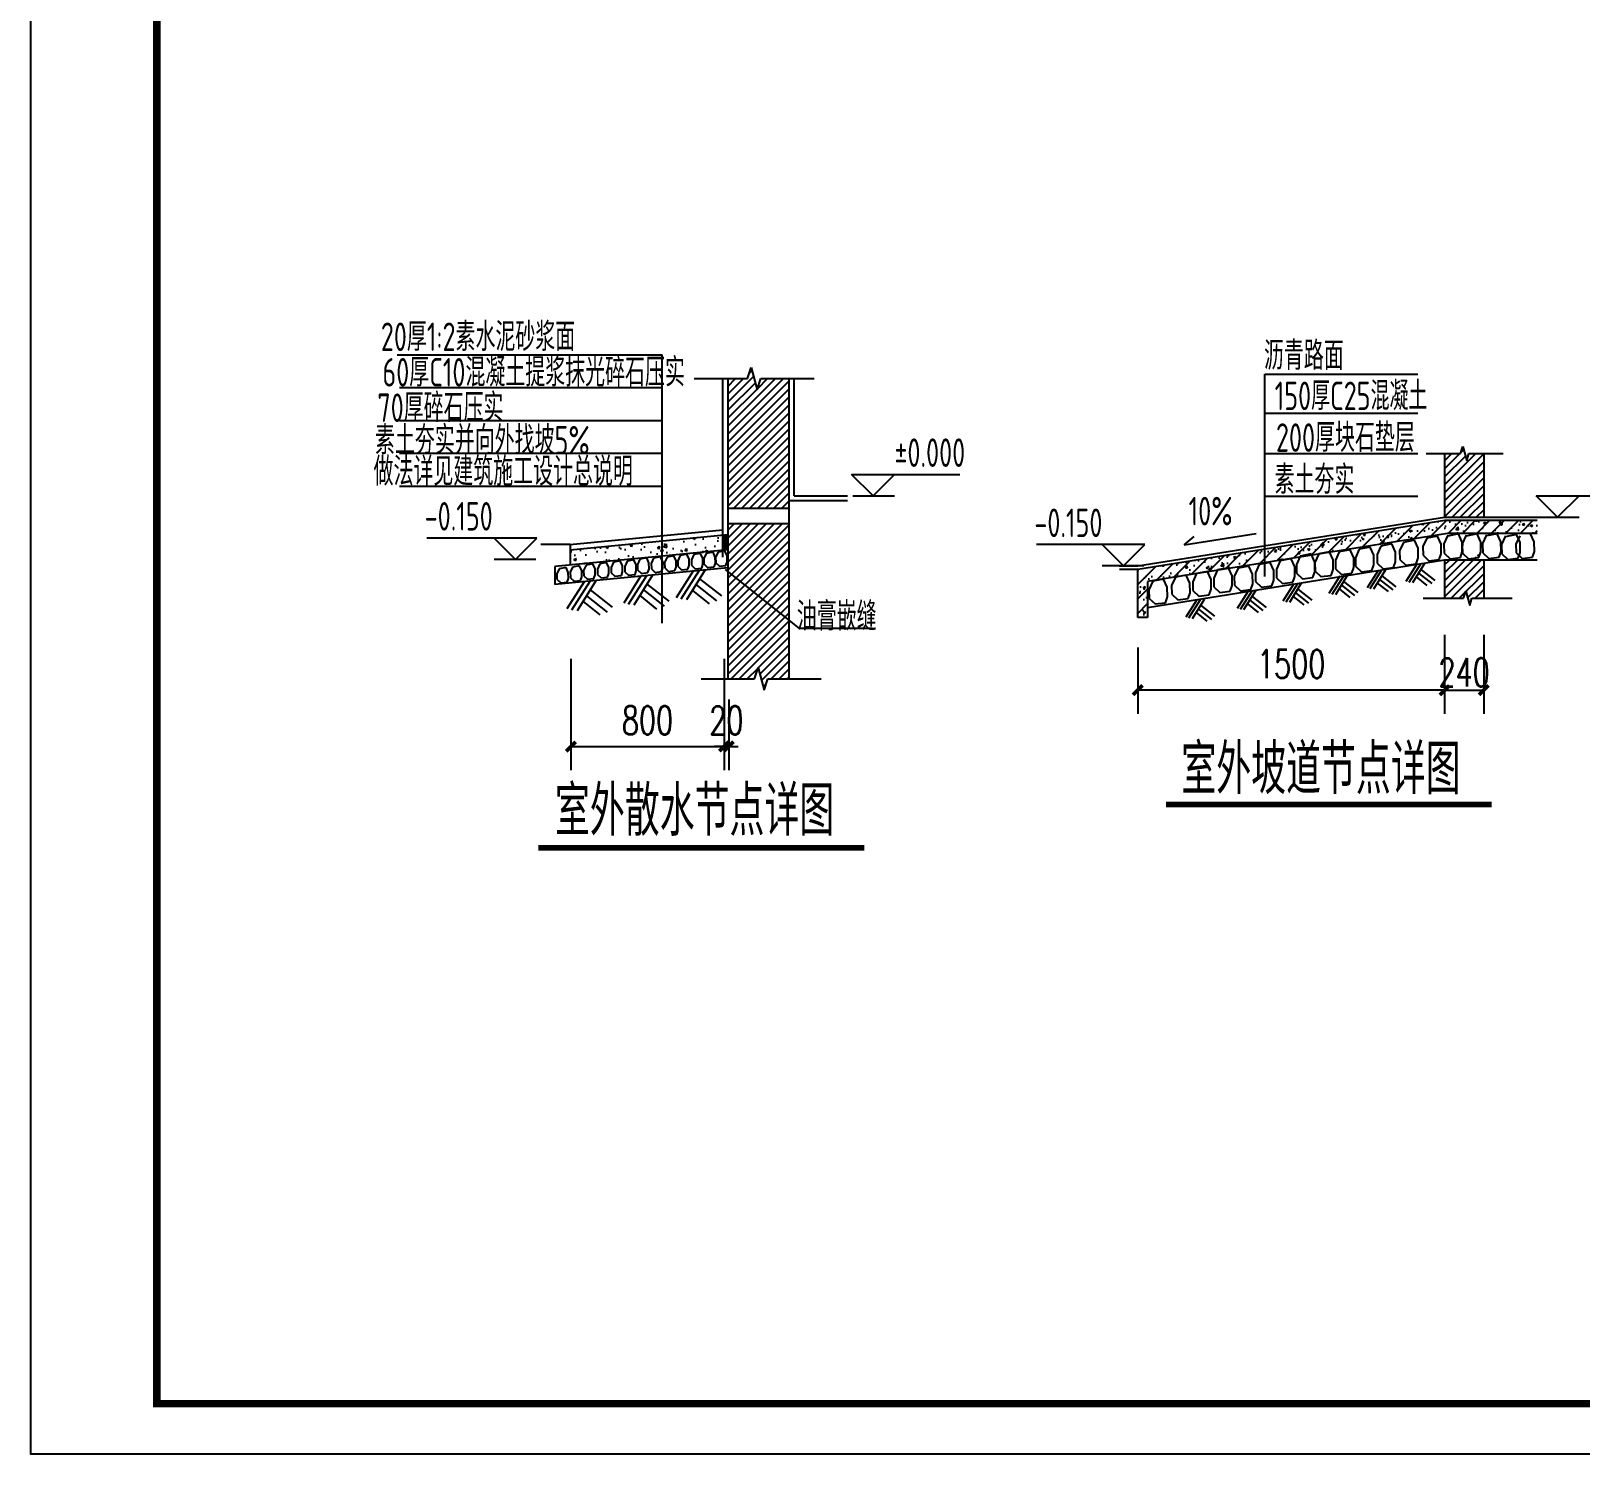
# Model space of a CAD drawing. Extents: x 177291 to 1288761, y 177638 to 322898.
# Drawn here: x 315144 to 347757, y 251928 to 281893 of the extents above; entities that cross this region are included whole.
import ezdxf
from ezdxf.enums import TextEntityAlignment as Align

# ---------------------------------------------------------------- set-up
doc = ezdxf.new("R2010")
doc.units = 0
doc.header["$LTSCALE"] = 1000
for name, color, linetype in [('AXIS', 3, 'Continuous'), ('PUB_TITLE', 4, 'Continuous'), ('TEXT', 7, 'Continuous')]:
    doc.layers.add(name, color=color, linetype=linetype)
doc.styles.add('_TCH_DIM_T3', font='SIMPLEX', dxfattribs={"width": 0.705882, "bigfont": 'GBCBIG'})
doc.styles.add('C', font='tssdeng.shx', dxfattribs={"height": 3, "bigfont": 'tssdchn.shx'})
doc.styles.add('TSSD_Norm', font='tssdeng.shx', dxfattribs={"bigfont": 'hztxt.shx'})
doc.dimstyles.new('TCH-200-1', dxfattribs={"dimtxt": 595, "dimasz": 200, "dimexe": 500, "dimexo": 600, "dimgap": 252.5, "dimtad": 1, "dimdec": 0, "dimzin": 0, "dimdsep": 46, "dimtxsty": '_TCH_DIM_T3', "dimblk": 'ARCHTICK', "dimcen": 0.09, "dimclrd": 3, "dimclre": 3, "dimclrt": 7, "dimazin": 2, "dimtfac": 1, "dimtdec": 0, "dimtix": 1, "dimtmove": 2, "dimatfit": 3, "dimfxl": 1, "dimtolj": 1, "dimtzin": 0, "dimarcsym": 0})
pattern_1 = [(45, (-9908.29, -304065.34), (-84.189901, 84.189901), [])]

# ---------------------------------------------------------------- blocks, each defined once
blk = doc.blocks.new('_ArchTick')
at = {"color": 0, "linetype": 'ByBlock', "const_width": 0.4}
blk.add_lwpolyline([(-0.5, -0.5), (0.5, 0.5)], dxfattribs=at)
blk = doc.blocks.new('*D380')
at = {"color": 3, "linetype": 'ByBlock', "lineweight": -2, "transparency": 16777216}
for p, q in [((326513, 268674), (326513, 266326)), ((329736, 268674), (329736, 266326)), ((326513, 266826), (329736, 266826))]:
    blk.add_line(p, q, dxfattribs=at)
at = {"layer": 'Defpoints', "color": 0, "linetype": 'ByBlock', "transparency": 16777216}
for p in [(326513, 269274), (329736, 269274), (329736, 266826)]:
    blk.add_point(p, dxfattribs=at)
at = {"color": 3, "linetype": 'ByBlock', "lineweight": -2, "transparency": 16777216, "xscale": 200, "yscale": 200, "zscale": 200, "rotation": 180}
blk.add_blockref('_ArchTick', (326513, 266826), dxfattribs=at)
at = {"color": 3, "linetype": 'ByBlock', "lineweight": -2, "transparency": 16777216, "xscale": 200, "yscale": 200, "zscale": 200}
blk.add_blockref('_ArchTick', (329736, 266826), dxfattribs=at)
at = {"color": 7, "linetype": 'ByBlock', "transparency": 16777216, "insert": (328124, 267376), "char_height": 595, "attachment_point": 5, "style": '_TCH_DIM_T3'}
blk.add_mtext('\\A1;800', dxfattribs=at)
blk = doc.blocks.new('*D383')
at = {"layer": 'AXIS', "color": 3, "lineweight": -2, "transparency": 16777216}
for p, q in [((329736, 267819), (329736, 266326)), ((329834, 267819), (329834, 266326)), ((329736, 266826), (329536, 266826)), ((329834, 266826), (329736, 266826)), ((329834, 266826), (330034, 266826))]:
    blk.add_line(p, q, dxfattribs=at)
at = {"layer": 'Defpoints', "color": 0, "transparency": 16777216}
for p in [(329736, 268419), (329834, 268419), (329736, 266826)]:
    blk.add_point(p, dxfattribs=at)
at = {"layer": 'AXIS', "color": 3, "lineweight": -2, "transparency": 16777216, "xscale": 200, "yscale": 200, "zscale": 200}
blk.add_blockref('_ArchTick', (329736, 266826), dxfattribs=at)
at = {"layer": 'AXIS', "color": 3, "lineweight": -2, "transparency": 16777216, "xscale": 200, "yscale": 200, "zscale": 200, "rotation": 180}
blk.add_blockref('_ArchTick', (329834, 266826), dxfattribs=at)
at = {"layer": 'AXIS', "color": 7, "transparency": 16777216, "insert": (329785, 267376), "char_height": 595, "attachment_point": 5, "style": '_TCH_DIM_T3'}
blk.add_mtext('\\A1;20', dxfattribs=at)
blk = doc.blocks.new('*D381')
at = {"layer": 'AXIS', "color": 3, "lineweight": -2, "transparency": 16777216}
for p, q in [((344906, 269178), (344906, 267513)), ((345729, 269178), (345729, 267513)), ((344906, 268013), (345729, 268013))]:
    blk.add_line(p, q, dxfattribs=at)
at = {"layer": 'Defpoints', "color": 0, "transparency": 16777216}
for p in [(344906, 269778), (345729, 269778), (345729, 268013)]:
    blk.add_point(p, dxfattribs=at)
at = {"layer": 'AXIS', "color": 3, "lineweight": -2, "transparency": 16777216, "xscale": 200, "yscale": 200, "zscale": 200, "rotation": 180}
blk.add_blockref('_ArchTick', (344906, 268013), dxfattribs=at)
at = {"layer": 'AXIS', "color": 3, "lineweight": -2, "transparency": 16777216, "xscale": 200, "yscale": 200, "zscale": 200}
blk.add_blockref('_ArchTick', (345729, 268013), dxfattribs=at)
at = {"layer": 'AXIS', "color": 7, "transparency": 16777216, "insert": (345317, 268388), "char_height": 595, "attachment_point": 5, "style": '_TCH_DIM_T3'}
blk.add_mtext('\\A1;240', dxfattribs=at)
blk = doc.blocks.new('*D382')
at = {"layer": 'AXIS', "color": 3, "lineweight": -2, "transparency": 16777216}
for p, q in [((344906, 269178), (344906, 267513)), ((338445, 268912), (338445, 267513)), ((344906, 268013), (338445, 268013))]:
    blk.add_line(p, q, dxfattribs=at)
at = {"layer": 'Defpoints', "color": 0, "transparency": 16777216}
for p in [(344906, 269778), (338445, 269512), (338445, 268013)]:
    blk.add_point(p, dxfattribs=at)
at = {"layer": 'AXIS', "color": 3, "lineweight": -2, "transparency": 16777216, "xscale": 200, "yscale": 200, "zscale": 200, "rotation": 180}
blk.add_blockref('_ArchTick', (338445, 268013), dxfattribs=at)
at = {"layer": 'AXIS', "color": 3, "lineweight": -2, "transparency": 16777216, "xscale": 200, "yscale": 200, "zscale": 200}
blk.add_blockref('_ArchTick', (344906, 268013), dxfattribs=at)
at = {"layer": 'AXIS', "color": 7, "transparency": 16777216, "insert": (341676, 268563), "char_height": 595, "attachment_point": 5, "style": '_TCH_DIM_T3'}
blk.add_mtext('\\A1;1500', dxfattribs=at)

msp = doc.modelspace()

# ---------------------------------------------------------------- hatches: boundary and pattern name
h = msp.add_hatch()
h.set_pattern_fill('ANSI31', color=251, scale=75, style=0)
h.set_pattern_definition([(45, (-10133.72, -304638.26), (-84.189901, 84.189901), [])])
h.paths.add_polyline_path([(331101.64, 274572.98), (330510.6, 274572.98), (330435.58, 274337.21), (330306.99, 274808.74), (330231.97, 274572.98), (329815.66, 274572.98), (329815.66, 271836.7), (331101.64, 271836.7)])
h.paths.add_polyline_path([(331101.64, 271515.21), (329815.66, 271515.21), (329815.66, 270509.46), (331101.64, 269484.63)])
h.paths.add_polyline_path([(329815.66, 270509.46), (329815.66, 268248.25), (330377.67, 268248.25), (330452.69, 268484.01), (330581.28, 268012.49), (330656.3, 268248.25), (331101.64, 268248.25), (331101.64, 269484.63)])
h = msp.add_hatch()
h.set_pattern_fill('ANSI31', color=251, scale=75, style=0)
h.set_pattern_definition(pattern_1)
h.paths.add_polyline_path([(345728.92, 272992.88), (345419.24, 272992.88), (345371.24, 272842), (345288.93, 273143.77), (345240.92, 272992.88), (344905.9, 272992.88), (344905.9, 271657.66), (345728.92, 271657.66)])
at = {"linetype": 'ByBlock'}
h = msp.add_hatch(dxfattribs=at)
h.set_pattern_fill('ANSI31', color=256, scale=952.573149, style=0)
h.set_pattern_definition([(45, (813589.86, 804182.33), (-151.55346, 151.55346), [])])
h.paths.add_polyline_path([(339780.37, 270489.14), (339911.84, 270514.36), (339913.61, 270510.49), (340125.82, 270544.49), (340127.53, 270548.21), (340355.39, 270591.92), (340359.92, 270582), (341579.49, 270777.42), (341579.49, 271058.9), (338446.88, 270560.22), (338446.88, 269552.44), (338650.93, 269552.44), (338650.93, 270308.16)])
h.paths.add_polyline_path([(341579.49, 271058.9), (341579.49, 270777.42), (341862.23, 270822.73), (341868.46, 270836.3), (342096.32, 270880.01), (342104.74, 270861.59), (342424.33, 270912.8), (342484.43, 270924.33), (342485.24, 270922.56), (344967.36, 271320.29), (346857.89, 271320.29), (346857.89, 271589.08), (344909.84, 271589.08)])
h = msp.add_hatch(dxfattribs=at)
h.set_pattern_fill('AR-CONC', color=256, scale=38.102926, style=0)
h.set_pattern_definition([(50, (813589.86, 804182.33), (491.9348, -43.03872), [51.43895, -565.82845]), (355, (813589.86, 804182.33), (-95.16297, 515.89298), [41.15116, -452.66276]), (100.4514, (813630.86, 804178.74), (396.7722, 472.85395), [43.71638, -480.8802]), (46.1842, (813589.86, 804319.5), (731.9701, -113.52166), [77.1584, -848.7427]), (96.6356, (813650.86, 804310.04), (641.0409, 668.10134), [65.5746, -721.3202]), (351.1842, (813589.9, 804319.5), (641.0404, 668.10184), [61.72674, -678.99414]), (21, (813658.45, 804285.2), (409.3903, -276.13724), [51.43895, -565.82845]), (326, (813658.45, 804285.2), (166.87847, 497.3461), [41.15116, -452.66276]), (71.4514, (813692.56, 804262.2), (576.26893, 221.2084), [43.71638, -480.8802]), (37.5, (813589.86, 804182.33), (8.33987, 228.316137), [0, -447.17594, 0, -459.52129, 0, -454.37739]), (7.5, (813589.86, 804182.33), (180.42694, 270.508325), [0, -261.99572, 0, -436.88815, 0, -173.1778]), (327.5, (813436.92, 804182.33), (366.12354, -15.46932), [0, -171.46317, 0, -534.96508, 0, -709.85751]), (317.5, (813368.33, 804182.33), (399.97979, 68.65727), [0, -222.90212, 0, -355.27168, 0, -504.10171])])
h.paths.add_polyline_path([(338446.88, 270560.22), (338446.88, 269552.44), (338650.93, 269552.44), (338650.93, 270308.16), (339780.37, 270489.14), (339911.84, 270514.36), (339913.61, 270510.49), (340125.82, 270544.49), (340127.53, 270548.21), (340355.39, 270591.92), (340359.92, 270582), (341579.49, 270777.42), (341579.49, 271058.9)])
h.paths.add_polyline_path([(341579.49, 271058.9), (341579.49, 270777.42), (341862.23, 270822.73), (341868.46, 270836.3), (342096.32, 270880.01), (342104.74, 270861.59), (342424.33, 270912.8), (342484.43, 270924.33), (342485.24, 270922.56), (344967.36, 271320.29), (346857.89, 271320.29), (346857.89, 271589.08), (344909.84, 271589.08)])
h = msp.add_hatch(dxfattribs=at)
h.set_pattern_fill('AR-CONC', color=256, scale=44.651866, style=0)
h.set_pattern_definition([(50, (441299.3, 1328198.5), (576.4861, -50.436), [60.28002, -663.0802]), (355, (441299.3, 1328198.5), (-111.5191, 604.5621), [48.224, -530.46417]), (100.4514, (441347.35, 1328194.3), (464.96742, 554.12572), [51.23013, -563.53147]), (46.1842, (441299.3, 1328359.2), (857.7775, -133.0332), [90.42, -994.6203]), (96.6356, (441370.8, 1328348.15), (751.2198, 782.93126), [76.8452, -845.2971]), (351.1842, (441299.3, 1328359.2), (751.2192, 782.93184), [72.336, -795.69626]), (21, (441379.7, 1328319.05), (479.75425, -323.59833), [60.28002, -663.0802]), (326, (441379.7, 1328319.05), (195.5607, 582.82745), [48.224, -530.46417]), (71.4514, (441419.66, 1328292.1), (675.31515, 259.2286), [51.23013, -563.53147]), (37.5, (441299.3, 1328198.49), (9.773284, 267.557974), [0, -524.0343, 0, -538.50151, 0, -532.47351]), (7.5, (441299.3, 1328198.5), (211.437825, 317.00194), [0, -307.02623, 0, -511.9783, 0, -202.94273]), (327.5, (441120.07, 1328198.49), (429.051025, -18.12811), [0, -200.9334, 0, -626.9122, 0, -831.86427]), (317.5, (441039.7, 1328198.5), (468.72632, 80.45774), [0, -261.21342, 0, -416.334, 0, -590.74419])])
edge = h.paths.add_edge_path()
edge.add_line((326493.56, 270939.39), (326493.56, 270616.39))
edge.add_line((326493.56, 270647.23), (329815.66, 270968.72))
edge.add_line((329815.66, 270968.72), (329815.66, 271291.72))
edge.add_line((329815.66, 271291.72), (326493.56, 270970.23))
msp.add_hatch(color=256, dxfattribs=at).paths.add_polyline_path([(329708.5, 270958.35), (329815.66, 270968.72), (329815.66, 271291.72), (329708.5, 271281.35)])
h = msp.add_hatch()
h.set_pattern_fill('ANSI31', color=251, scale=75, style=0)
h.set_pattern_definition(pattern_1)
edge = h.paths.add_edge_path()
edge.add_line((345728.92, 270760.06), (345611.42, 270760.06))
edge.add_ellipse((345582.6, 270977.5), major_axis=(0, 262.75), ratio=0.19541485, start_angle=145.849579, end_angle=214.150421, ccw=False)
edge.add_line((345553.77, 270760.06), (344907.62, 270760.06))
edge.add_line((344907.62, 270760.06), (344907.62, 269948.05))
edge.add_line((344907.62, 269948.05), (345728.92, 269948.05))
edge.add_line((345728.92, 269948.05), (345728.92, 270760.06))

# ---------------------------------------------------------------- linework, layer by layer
for p, q in [((330231.97, 274572.98, 494.82), (330306.99, 274808.74, 494.82)), ((330306.99, 274808.74, 494.82), (330435.58, 274337.21, 494.82)), ((329107.95, 274572.98, 494.82), (330231.97, 274572.98, 494.82)), ((329708.5, 270810.33, 494.82), (329708.5, 274570.03, 494.82)), ((329815.66, 274570.03, 494.82), (329815.66, 268248.25, 494.82)), ((330435.58, 274337.21, 494.82), (330510.6, 274572.98, 494.82)), ((330510.6, 274572.98, 494.82), (331634.61, 274572.98, 494.82)), ((331101.64, 274570.03, 494.82), (331101.64, 268248.25, 494.82)), ((331208.8, 272106.17, 494.82), (331208.8, 274570.03, 494.82)), ((344521.55, 272992.88, 19390.87), (345240.92, 272992.88, 19390.87)), ((344905.9, 272991, 19390.87), (344905.9, 271657.66, 19390.87)), ((345240.92, 272992.88, 19390.87), (345288.93, 273143.77, 19390.87)), ((345288.93, 273143.77, 19390.87), (345371.24, 272842, 19390.87)), ((345371.24, 272842, 19390.87), (345419.24, 272992.88, 19390.87)), ((345419.24, 272992.88, 19390.87), (346138.62, 272992.88, 19390.87)), ((345728.92, 272991, 19390.87), (345728.92, 271657.66, 19390.87)), ((331101.64, 271836.7, 494.82), (329815.66, 271836.7, 494.82)), ((326488.38, 271077.39, 494.82), (329708.5, 271389.01, 494.82)), ((331101.64, 271515.21, 494.82), (329815.66, 271515.21, 494.82)), ((338446.87, 270629.08, 19390.87), (344905.9, 271657.66, 19390.87)), ((338447.4, 270560.3, 19390.87), (344909.84, 271589.08, 19390.87)), ((344905.9, 271657.66, 19390.87), (346857.89, 271657.66, 19390.87)), ((344909.84, 271589.08, 19390.87), (346857.89, 271589.08, 19390.87)), ((326493.56, 271077.39, 494.82), (325879.47, 271077.39, 494.82)), ((326493.56, 270970.23, 494.82), (329815.66, 271291.72, 494.82)), ((326493.56, 271077.39, 494.82), (326493.56, 270647.23, 494.82)), ((329708.5, 271281.35, 494.82), (329708.5, 270958.35, 494.82)), ((338650.93, 270308.16, 19390.87), (344967.36, 271320.29, 19390.87)), ((343338.26, 271024.05, 19390.87), (343110.4, 270980.34, 19390.87)), ((343415.37, 270855.41, 19390.87), (343338.26, 271024.05, 19390.87)), ((343565.04, 271046.82, 19390.87), (343483.33, 270868.78, 19390.87)), ((343792.9, 271090.53, 19390.87), (343565.04, 271046.82, 19390.87)), ((343870.01, 270921.9, 19390.87), (343792.9, 271090.53, 19390.87)), ((344041.85, 271124.38, 19390.87), (343960.15, 270946.34, 19390.87)), ((344269.72, 271168.09, 19390.87), (344041.85, 271124.38, 19390.87)), ((344346.83, 270999.46, 19390.87), (344269.72, 271168.09, 19390.87)), ((344529.76, 271213.03, 19390.87), (344448.05, 271034.98, 19390.87)), ((344448.05, 271034.98, 19390.87), (344452.36, 270854.2, 19390.87)), ((344757.62, 271256.73, 19390.87), (344529.76, 271213.03, 19390.87)), ((344834.73, 271088.1, 19390.87), (344757.62, 271256.73, 19390.87)), ((344835.74, 270884.33, 19390.87), (344834.73, 271088.1, 19390.87)), ((344891.6, 271079.31, 14728.71), (344981.75, 271275.74, 14728.71)), ((344891.6, 271079.31, 19390.87), (344895.91, 270898.53, 19390.87)), ((344967.36, 271320.29, 19390.87), (346857.89, 271320.29, 19390.87)), ((345201.17, 271301.06, 19390.87), (344973.31, 271257.35, 19390.87)), ((345278.28, 271132.42, 19390.87), (345201.17, 271301.06, 19390.87)), ((345279.29, 270928.66, 19390.87), (345278.28, 271132.42, 19390.87)), ((345279.29, 271079.31, 14728.71), (345369.44, 271275.74, 14728.71)), ((345279.29, 270928.66, 19390.87), (345287.91, 271100.83, 19390.87)), ((345279.29, 271079.31, 19390.87), (345283.6, 270898.53, 19390.87)), ((345588.86, 271301.06, 19390.87), (345361, 271257.35, 19390.87)), ((345665.97, 271132.42, 19390.87), (345588.86, 271301.06, 19390.87)), ((345666.99, 270928.66, 19390.87), (345665.97, 271132.42, 19390.87)), ((345666.99, 270928.66, 19390.87), (345675.6, 271100.83, 19390.87)), ((345706.88, 271083.63, 14728.71), (345797.02, 271280.06, 14728.71)), ((345706.88, 271083.63, 19390.87), (345711.18, 270902.85, 19390.87)), ((346016.45, 271305.38, 19390.87), (345788.58, 271261.67, 19390.87)), ((346093.56, 271136.75, 19390.87), (346016.45, 271305.38, 19390.87)), ((346094.57, 270932.98, 19390.87), (346093.56, 271136.75, 19390.87)), ((346094.57, 270919.18, 19390.87), (346103.18, 271091.35, 19390.87)), ((346107.49, 271065.53, 14728.71), (346197.64, 271261.96, 14728.71)), ((346107.49, 271065.53, 19390.87), (346111.8, 270884.75, 19390.87)), ((346417.06, 271287.28, 19390.87), (346189.2, 271243.57, 19390.87)), ((346490.04, 271263.25, 19390.87), (346408.33, 271085.21, 19390.87)), ((346408.33, 271085.21, 19390.87), (346412.64, 270904.43, 19390.87)), ((346494.17, 271118.64, 19390.87), (346417.06, 271287.28, 19390.87)), ((346495.19, 270914.88, 19390.87), (346494.17, 271118.64, 19390.87)), ((346795.01, 271138.33, 19390.87), (346717.9, 271306.96, 19390.87)), ((346796.03, 270934.56, 19390.87), (346795.01, 271138.33, 19390.87)), ((329815.66, 270968.72, 494.82), (326172.07, 270616.11, 494.82)), ((327261.49, 270701.31, 494.82), (327119.07, 270673.99, 494.82)), ((327309.68, 270595.91, 494.82), (327261.49, 270701.31, 494.82)), ((327407.9, 270708.35, 494.82), (327356.83, 270597.07, 494.82)), ((327550.31, 270735.67, 494.82), (327407.9, 270708.35, 494.82)), ((327598.51, 270630.27, 494.82), (327550.31, 270735.67, 494.82)), ((327696.73, 270728.97, 494.82), (327645.66, 270617.69, 494.82)), ((327839.14, 270756.28, 494.82), (327696.73, 270728.97, 494.82)), ((327887.34, 270650.89, 494.82), (327839.14, 270756.28, 494.82)), ((327964.92, 270770.2, 494.82), (327913.86, 270658.92, 494.82)), ((328107.34, 270797.51, 494.82), (327964.92, 270770.2, 494.82)), ((328155.53, 270692.12, 494.82), (328107.34, 270797.51, 494.82)), ((328253.75, 270790.81, 494.82), (328202.68, 270679.53, 494.82)), ((328396.16, 270818.13, 494.82), (328253.75, 270790.81, 494.82)), ((328444.36, 270712.73, 494.82), (328396.16, 270818.13, 494.82)), ((328444.99, 270585.38, 494.82), (328444.36, 270712.73, 494.82)), ((328535.7, 270811.42, 494.82), (328484.63, 270700.15, 494.82)), ((328484.63, 270700.15, 494.82), (328487.33, 270587.16, 494.82)), ((328678.11, 270838.74, 494.82), (328535.7, 270811.42, 494.82)), ((328726.31, 270733.34, 494.82), (328678.11, 270838.74, 494.82)), ((328726.94, 270605.99, 494.82), (328726.31, 270733.34, 494.82)), ((328810.77, 270845.78, 494.82), (328759.71, 270734.51, 494.82)), ((328759.71, 270734.51, 494.82), (328762.4, 270621.52, 494.82)), ((328953.19, 270873.1, 494.82), (328810.77, 270845.78, 494.82)), ((329001.38, 270767.7, 494.82), (328953.19, 270873.1, 494.82)), ((329002.01, 270640.35, 494.82), (329001.38, 270767.7, 494.82)), ((329099.6, 270866.4, 494.82), (329048.54, 270755.12, 494.82)), ((329048.54, 270755.12, 494.82), (329051.23, 270642.13, 494.82)), ((329242.02, 270893.72, 494.82), (329099.6, 270866.4, 494.82)), ((329290.21, 270788.32, 494.82), (329242.02, 270893.72, 494.82)), ((329290.85, 270660.97, 494.82), (329290.21, 270788.32, 494.82)), ((329360.92, 270893.88, 494.82), (329309.86, 270782.61, 494.82)), ((329309.86, 270782.61, 494.82), (329312.55, 270669.62, 494.82)), ((329503.34, 270921.2, 494.82), (329360.92, 270893.88, 494.82)), ((329551.53, 270815.8, 494.82), (329503.34, 270921.2, 494.82)), ((329552.17, 270688.45, 494.82), (329551.53, 270815.8, 494.82)), ((329608.49, 270921.37, 494.82), (329557.42, 270810.09, 494.82)), ((329557.42, 270810.09, 494.82), (329560.12, 270697.11, 494.82)), ((329560.12, 270697.11, 494.82), (329637.97, 270623.76, 494.82)), ((329750.91, 270948.69, 494.82), (329608.49, 270921.37, 494.82)), ((329799.1, 270843.29, 494.82), (329750.91, 270948.69, 494.82)), ((329773.67, 270639.42, 494.82), (329799.73, 270715.94, 494.82)), ((329799.73, 270715.94, 494.82), (329799.1, 270843.29, 494.82)), ((338650.93, 269755.22, 19390.87), (344905.9, 270760.33, 19390.87)), ((341231.4, 270702.72, 19390.87), (341003.54, 270659.01, 19390.87)), ((341308.51, 270534.08, 19390.87), (341231.4, 270702.72, 19390.87)), ((341447.09, 270736.58, 19390.87), (341365.38, 270558.53, 19390.87)), ((341663.86, 270780.28, 19390.87), (341436, 270736.58, 19390.87)), ((341752.06, 270611.65, 19390.87), (341674.95, 270780.28, 19390.87)), ((341868.46, 270836.3, 19390.87), (341786.75, 270658.26, 19390.87)), ((342096.32, 270880.01, 19390.87), (341868.46, 270836.3, 19390.87)), ((342173.43, 270711.37, 19390.87), (342096.32, 270880.01, 19390.87)), ((342174.44, 270507.61, 19390.87), (342173.43, 270711.37, 19390.87)), ((342256.57, 270880.62, 19390.87), (342174.86, 270702.58, 19390.87)), ((342174.86, 270702.58, 19390.87), (342179.17, 270521.8, 19390.87)), ((342484.43, 270924.33, 19390.87), (342256.57, 270880.62, 19390.87)), ((342561.54, 270755.69, 19390.87), (342484.43, 270924.33, 19390.87)), ((342562.55, 270551.93, 19390.87), (342561.54, 270755.69, 19390.87)), ((342689.03, 270924.94, 19390.87), (342607.32, 270746.9, 19390.87)), ((342607.32, 270746.9, 19390.87), (342611.63, 270566.12, 19390.87)), ((342916.89, 270968.65, 19390.87), (342689.03, 270924.94, 19390.87)), ((342994, 270800.01, 19390.87), (342916.89, 270968.65, 19390.87)), ((342995.01, 270596.25, 19390.87), (342994, 270800.01, 19390.87)), ((343110.4, 270980.34, 19390.87), (343028.69, 270802.3, 19390.87)), ((343028.69, 270802.3, 19390.87), (343033, 270621.52, 19390.87)), ((343416.38, 270651.65, 19390.87), (343415.37, 270855.41, 19390.87)), ((343483.33, 270868.78, 19390.87), (343487.64, 270688, 19390.87)), ((343829.33, 270595.7, 19390.87), (343871.02, 270718.13, 19390.87)), ((343871.02, 270718.13, 19390.87), (343870.01, 270921.9, 19390.87)), ((343960.15, 270946.34, 19390.87), (343964.45, 270765.56, 19390.87)), ((343964.45, 270765.56, 19390.87), (344089.01, 270648.21, 19390.87)), ((344306.15, 270673.27, 19390.87), (344347.84, 270795.69, 19390.87)), ((344347.84, 270795.69, 19390.87), (344346.83, 270999.46, 19390.87)), ((344452.36, 270854.2, 19390.87), (344576.92, 270736.85, 19390.87)), ((344576.92, 270736.85, 19390.87), (344794.05, 270761.91, 19390.87)), ((344794.05, 270761.91, 19390.87), (344835.74, 270884.33, 19390.87)), ((344895.91, 270898.53, 19390.87), (345020.47, 270781.18, 19390.87)), ((344905.9, 270760.33, 19390.87), (346857.89, 270760.33, 19390.87)), ((344905.9, 270760.33, 19390.87), (344905.9, 269948.05, 19390.87)), ((345020.47, 270781.18, 19390.87), (345237.6, 270806.23, 19390.87)), ((345046.6, 270773.23, 19390.87), (345043.51, 270773.05, 19390.87)), ((345237.6, 270806.23, 19390.87), (345279.29, 270928.66, 19390.87)), ((345283.6, 270898.53, 19390.87), (345408.16, 270781.18, 19390.87)), ((345408.16, 270781.18, 19390.87), (345625.29, 270806.23, 19390.87)), ((345625.29, 270806.23, 19390.87), (345666.99, 270928.66, 19390.87)), ((345711.18, 270902.85, 19390.87), (345835.74, 270785.5, 19390.87)), ((345728.92, 270760.06, 19390.87), (345728.92, 269948.05, 19390.87)), ((345835.74, 270785.5, 19390.87), (346052.88, 270810.56, 19390.87)), ((346052.88, 270810.56, 19390.87), (346094.57, 270932.98, 19390.87)), ((346111.8, 270884.75, 19390.87), (346236.36, 270767.4, 19390.87)), ((346236.36, 270767.4, 19390.87), (346453.49, 270792.45, 19390.87)), ((346412.64, 270904.43, 19390.87), (346537.2, 270787.08, 19390.87)), ((346453.49, 270792.45, 19390.87), (346495.19, 270914.88, 19390.87)), ((346537.2, 270787.08, 19390.87), (346754.33, 270812.13, 19390.87)), ((346754.33, 270812.13, 19390.87), (346796.03, 270934.56, 19390.87)), ((326172.07, 270616.11, 494.82), (326172.07, 270239.28, 494.82)), ((329815.66, 270591.89, 494.82), (326172.07, 270239.28, 494.82)), ((326266.34, 270570.92, 494.82), (326215.27, 270459.64, 494.82)), ((326215.27, 270459.64, 494.82), (326217.96, 270346.65, 494.82)), ((326408.75, 270598.24, 494.82), (326266.34, 270570.92, 494.82)), ((326456.95, 270492.84, 494.82), (326408.75, 270598.24, 494.82)), ((326457.58, 270365.49, 494.82), (326456.95, 270492.84, 494.82)), ((326548.29, 270605.28, 494.82), (326497.23, 270494, 494.82)), ((326497.23, 270494, 494.82), (326499.92, 270381.01, 494.82)), ((326499.92, 270381.01, 494.82), (326577.77, 270307.67, 494.82)), ((326690.71, 270632.59, 494.82), (326548.29, 270605.28, 494.82)), ((326738.9, 270527.2, 494.82), (326690.71, 270632.59, 494.82)), ((326713.48, 270323.33, 494.82), (326739.53, 270399.84, 494.82)), ((326739.53, 270399.84, 494.82), (326738.9, 270527.2, 494.82)), ((326830.24, 270646.51, 494.82), (326779.18, 270535.23, 494.82)), ((326779.18, 270535.23, 494.82), (326781.87, 270422.24, 494.82)), ((326781.87, 270422.24, 494.82), (326859.72, 270348.9, 494.82)), ((326972.66, 270673.82, 494.82), (326830.24, 270646.51, 494.82)), ((327020.85, 270568.43, 494.82), (326972.66, 270673.82, 494.82)), ((326995.43, 270364.56, 494.82), (327021.49, 270441.07, 494.82)), ((327021.49, 270441.07, 494.82), (327020.85, 270568.43, 494.82)), ((327119.07, 270673.99, 494.82), (327068, 270562.72, 494.82)), ((327068, 270562.72, 494.82), (327070.7, 270449.73, 494.82)), ((327070.7, 270449.73, 494.82), (327148.55, 270376.38, 494.82)), ((327148.55, 270376.38, 494.82), (327284.25, 270392.04, 494.82)), ((327284.25, 270392.04, 494.82), (327310.31, 270468.56, 494.82)), ((327310.31, 270468.56, 494.82), (327309.68, 270595.91, 494.82)), ((327356.83, 270597.07, 494.82), (327359.52, 270484.09, 494.82)), ((327359.52, 270484.09, 494.82), (327437.37, 270410.74, 494.82)), ((327437.37, 270410.74, 494.82), (327573.08, 270426.4, 494.82)), ((327573.08, 270426.4, 494.82), (327599.14, 270502.92, 494.82)), ((327599.14, 270502.92, 494.82), (327598.51, 270630.27, 494.82)), ((327985.34, 270418.76, 494.82), (327623.29, 269847.32, 494.82)), ((327645.66, 270617.69, 494.82), (327648.35, 270504.7, 494.82)), ((327648.35, 270504.7, 494.82), (327726.2, 270431.36, 494.82)), ((328103.25, 270422.49, 494.82), (327720.03, 269817.57, 494.82)), ((327726.2, 270431.36, 494.82), (327861.91, 270447.02, 494.82)), ((328230.64, 270437.19, 494.82), (327839.1, 269802.71, 494.82)), ((327861.91, 270447.02, 494.82), (327887.97, 270523.53, 494.82)), ((327887.97, 270523.53, 494.82), (327887.34, 270650.89, 494.82)), ((327913.86, 270658.92, 494.82), (327916.55, 270545.93, 494.82)), ((327916.55, 270545.93, 494.82), (327994.4, 270472.59, 494.82)), ((327994.4, 270472.59, 494.82), (328130.11, 270488.25, 494.82)), ((328130.11, 270488.25, 494.82), (328156.16, 270564.76, 494.82)), ((328156.16, 270564.76, 494.82), (328155.53, 270692.12, 494.82)), ((328202.68, 270679.53, 494.82), (328205.38, 270566.55, 494.82)), ((328205.38, 270566.55, 494.82), (328283.22, 270493.2, 494.82)), ((328283.22, 270493.2, 494.82), (328418.93, 270508.86, 494.82)), ((328418.93, 270508.86, 494.82), (328444.99, 270585.38, 494.82)), ((328487.33, 270587.16, 494.82), (328565.17, 270513.82, 494.82)), ((328565.17, 270513.82, 494.82), (328700.88, 270529.48, 494.82)), ((328700.88, 270529.48, 494.82), (328726.94, 270605.99, 494.82)), ((329090.96, 270530.36, 494.82), (328728.91, 269958.92, 494.82)), ((328762.4, 270621.52, 494.82), (328840.25, 270548.17, 494.82)), ((329208.87, 270534.08, 494.82), (328825.65, 269929.16, 494.82)), ((328840.25, 270548.17, 494.82), (328975.96, 270563.83, 494.82)), ((329336.25, 270548.78, 494.82), (328944.72, 269914.3, 494.82)), ((328975.96, 270563.83, 494.82), (329002.01, 270640.35, 494.82)), ((329051.23, 270642.13, 494.82), (329129.08, 270568.79, 494.82)), ((329129.08, 270568.79, 494.82), (329264.79, 270584.45, 494.82)), ((329264.79, 270584.45, 494.82), (329290.85, 270660.97, 494.82)), ((329312.55, 270669.62, 494.82), (329390.4, 270596.28, 494.82)), ((329390.4, 270596.28, 494.82), (329526.11, 270611.94, 494.82)), ((329526.11, 270611.94, 494.82), (329552.17, 270688.45, 494.82)), ((329637.97, 270623.76, 494.82), (329773.67, 270639.42, 494.82)), ((338063.9, 270628.88, 19390.87), (338443.45, 270628.88, 19390.87)), ((338063.9, 270560.3, 19390.87), (338447.4, 270560.3, 19390.87)), ((338446.87, 270629.08, 19390.87), (338443.45, 270628.88, 19390.87)), ((338446.88, 269540.14, 19390.87), (338446.88, 270548, 19390.87)), ((339240.43, 270393.09, 19390.87), (339158.72, 270215.05, 19390.87)), ((339468.29, 270436.79, 19390.87), (339240.43, 270393.09, 19390.87)), ((339545.4, 270268.16, 19390.87), (339468.29, 270436.79, 19390.87)), ((339683.98, 270470.65, 19390.87), (339602.27, 270292.61, 19390.87)), ((339911.84, 270514.36, 19390.87), (339683.98, 270470.65, 19390.87)), ((339988.95, 270345.72, 19390.87), (339911.84, 270514.36, 19390.87)), ((340127.53, 270548.21, 19390.87), (340045.82, 270370.17, 19390.87)), ((340045.82, 270370.17, 19390.87), (340050.13, 270189.39, 19390.87)), ((340355.39, 270591.92, 19390.87), (340127.53, 270548.21, 19390.87)), ((340432.5, 270423.28, 19390.87), (340355.39, 270591.92, 19390.87)), ((340433.51, 270219.52, 19390.87), (340432.5, 270423.28, 19390.87)), ((340559.99, 270581.45, 19390.87), (340478.28, 270403.41, 19390.87)), ((340478.28, 270403.41, 19390.87), (340482.59, 270222.63, 19390.87)), ((340787.85, 270625.16, 19390.87), (340559.99, 270581.45, 19390.87)), ((340864.96, 270456.52, 19390.87), (340787.85, 270625.16, 19390.87)), ((340865.98, 270252.76, 19390.87), (340864.96, 270456.52, 19390.87)), ((341003.54, 270659.01, 19390.87), (340921.83, 270480.97, 19390.87)), ((340921.83, 270480.97, 19390.87), (340926.14, 270300.19, 19390.87)), ((341309.52, 270330.32, 19390.87), (341308.51, 270534.08, 19390.87)), ((341365.38, 270558.53, 19390.87), (341369.69, 270377.75, 19390.87)), ((341369.69, 270377.75, 19390.87), (341494.25, 270260.4, 19390.87)), ((341711.38, 270285.46, 19390.87), (341753.07, 270407.88, 19390.87)), ((341753.07, 270407.88, 19390.87), (341752.06, 270611.65, 19390.87)), ((341786.75, 270658.26, 19390.87), (341791.06, 270477.48, 19390.87)), ((341791.06, 270477.48, 19390.87), (341915.62, 270360.13, 19390.87)), ((341915.62, 270360.13, 19390.87), (342132.75, 270385.18, 19390.87)), ((342132.75, 270385.18, 19390.87), (342174.44, 270507.61, 19390.87)), ((342179.17, 270521.8, 19390.87), (342303.73, 270404.45, 19390.87)), ((342303.73, 270404.45, 19390.87), (342520.86, 270429.5, 19390.87)), ((342699.72, 270413.88, 19390.87), (342468.01, 270048.15, 19390.87)), ((342520.86, 270429.5, 19390.87), (342562.55, 270551.93, 19390.87)), ((342775.18, 270416.26, 19390.87), (342529.92, 270029.11, 19390.87)), ((342856.71, 270425.67, 19390.87), (342606.12, 270019.6, 19390.87)), ((342611.63, 270566.12, 19390.87), (342736.19, 270448.77, 19390.87)), ((342736.19, 270448.77, 19390.87), (342953.32, 270473.82, 19390.87)), ((342953.32, 270473.82, 19390.87), (342995.01, 270596.25, 19390.87)), ((343033, 270621.52, 19390.87), (343157.56, 270504.17, 19390.87)), ((343157.56, 270504.17, 19390.87), (343374.69, 270529.22, 19390.87)), ((343504.6, 270533.58, 19390.87), (343272.89, 270167.86, 19390.87)), ((343580.06, 270535.96, 19390.87), (343334.8, 270148.81, 19390.87)), ((343374.69, 270529.22, 19390.87), (343416.38, 270651.65, 19390.87)), ((343661.59, 270545.37, 19390.87), (343411, 270139.3, 19390.87)), ((343487.64, 270688, 19390.87), (343612.2, 270570.65, 19390.87)), ((343586.08, 270423.01, 19390.87), (343882.49, 270191.65, 19390.87)), ((343612.2, 270570.65, 19390.87), (343829.33, 270595.7, 19390.87)), ((344089.01, 270648.21, 19390.87), (344306.15, 270673.27, 19390.87)), ((344323.75, 270665.39, 19390.87), (344092.04, 270299.67, 19390.87)), ((344399.21, 270667.78, 19390.87), (344153.95, 270280.63, 19390.87)), ((344480.74, 270677.18, 19390.87), (344230.15, 270271.12, 19390.87)), ((344309.09, 270399.03, 19390.87), (344534.94, 270218.76, 19390.87)), ((344357.25, 270477.08, 19390.87), (344634.97, 270256.84, 19390.87)), ((344405.23, 270554.83, 19390.87), (344701.64, 270323.46, 19390.87)), ((326217.96, 270346.65, 494.82), (326295.81, 270273.31, 494.82)), ((326295.81, 270273.31, 494.82), (326431.52, 270288.97, 494.82)), ((326790.39, 270296.01, 494.82), (326428.33, 269724.57, 494.82)), ((326431.52, 270288.97, 494.82), (326457.58, 270365.49, 494.82)), ((326908.3, 270299.74, 494.82), (326525.08, 269694.82, 494.82)), ((326577.77, 270307.67, 494.82), (326713.48, 270323.33, 494.82)), ((327035.68, 270314.44, 494.82), (326644.14, 269679.96, 494.82)), ((326859.72, 270348.9, 494.82), (326995.43, 270364.56, 494.82)), ((326917.7, 270123.25, 494.82), (327380.84, 269761.74, 494.82)), ((328037.69, 270124.53, 494.82), (328471.62, 269780.4, 494.82)), ((328112.66, 270246.01, 494.82), (328575.8, 269884.5, 494.82)), ((329068.06, 270114.17, 494.82), (329420.95, 269832.5, 494.82)), ((329143.31, 270236.12, 494.82), (329577.24, 269891.99, 494.82)), ((329218.28, 270357.6, 494.82), (329681.42, 269996.09, 494.82)), ((338650.93, 270295.86, 19390.87), (338650.93, 269540.14, 19390.87)), ((338763.61, 270304.44, 19390.87), (338681.9, 270126.4, 19390.87)), ((338681.9, 270126.4, 19390.87), (338686.21, 269945.62, 19390.87)), ((338991.47, 270348.15, 19390.87), (338763.61, 270304.44, 19390.87)), ((339068.58, 270179.52, 19390.87), (338991.47, 270348.15, 19390.87)), ((339069.6, 269975.75, 19390.87), (339068.58, 270179.52, 19390.87)), ((339158.72, 270215.05, 19390.87), (339163.03, 270034.27, 19390.87)), ((339504.72, 269941.97, 19390.87), (339546.41, 270064.4, 19390.87)), ((339546.41, 270064.4, 19390.87), (339545.4, 270268.16, 19390.87)), ((339602.27, 270292.61, 19390.87), (339606.58, 270111.83, 19390.87)), ((339606.58, 270111.83, 19390.87), (339731.14, 269994.48, 19390.87)), ((339948.27, 270019.53, 19390.87), (339989.96, 270141.96, 19390.87)), ((339989.96, 270141.96, 19390.87), (339988.95, 270345.72, 19390.87)), ((340050.13, 270189.39, 19390.87), (340174.69, 270072.04, 19390.87)), ((340174.69, 270072.04, 19390.87), (340391.82, 270097.09, 19390.87)), ((340391.82, 270097.09, 19390.87), (340433.51, 270219.52, 19390.87)), ((340482.59, 270222.63, 19390.87), (340607.15, 270105.28, 19390.87)), ((340769.02, 270095.45, 19390.87), (340537.3, 269729.73, 19390.87)), ((340844.48, 270097.83, 19390.87), (340599.22, 269710.68, 19390.87)), ((340607.15, 270105.28, 19390.87), (340824.28, 270130.33, 19390.87)), ((340926, 270107.24, 19390.87), (340675.42, 269701.17, 19390.87)), ((340824.28, 270130.33, 19390.87), (340865.98, 270252.76, 19390.87)), ((340926.14, 270300.19, 19390.87), (341050.7, 270182.84, 19390.87)), ((341050.7, 270182.84, 19390.87), (341267.83, 270207.89, 19390.87)), ((341267.83, 270207.89, 19390.87), (341309.52, 270330.32, 19390.87)), ((341494.25, 270260.4, 19390.87), (341711.38, 270285.46, 19390.87)), ((341732.93, 270252.64, 19390.87), (341501.22, 269886.92, 19390.87)), ((341808.39, 270255.03, 19390.87), (341563.13, 269867.88, 19390.87)), ((341889.92, 270264.43, 19390.87), (341639.33, 269858.37, 19390.87)), ((341766.43, 270064.33, 19390.87), (342044.15, 269844.09, 19390.87)), ((341814.41, 270142.08, 19390.87), (342110.82, 269910.71, 19390.87)), ((342685.06, 270147.52, 19390.87), (342910.91, 269967.25, 19390.87)), ((342733.23, 270225.56, 19390.87), (343010.94, 270005.32, 19390.87)), ((342781.2, 270303.31, 19390.87), (343077.62, 270071.94, 19390.87)), ((343489.94, 270267.22, 19390.87), (343715.79, 270086.95, 19390.87)), ((343538.1, 270345.27, 19390.87), (343815.82, 270125.02, 19390.87)), ((345304.88, 269948.05, 19390.87), (345352.89, 270098.93, 19390.87)), ((345352.89, 270098.93, 19390.87), (345435.19, 269797.16, 19390.87)), ((326767.48, 269879.83, 494.82), (327120.37, 269598.16, 494.82)), ((326842.74, 270001.78, 494.82), (327276.66, 269657.65, 494.82)), ((327962.44, 270002.58, 494.82), (328315.33, 269720.91, 494.82)), ((338686.21, 269945.62, 19390.87), (338810.77, 269828.27, 19390.87)), ((338810.77, 269828.27, 19390.87), (339027.9, 269853.33, 19390.87)), ((339027.9, 269853.33, 19390.87), (339069.6, 269975.75, 19390.87)), ((339163.03, 270034.27, 19390.87), (339287.58, 269916.91, 19390.87)), ((339287.58, 269916.91, 19390.87), (339504.72, 269941.97, 19390.87)), ((339687.29, 269912.29, 19390.87), (339455.57, 269546.57, 19390.87)), ((339762.75, 269914.68, 19390.87), (339517.49, 269527.53, 19390.87)), ((339844.27, 269924.08, 19390.87), (339593.69, 269518.02, 19390.87)), ((339720.79, 269723.98, 19390.87), (339998.5, 269503.74, 19390.87)), ((339731.14, 269994.48, 19390.87), (339948.27, 270019.53, 19390.87)), ((339768.77, 269801.73, 19390.87), (340065.18, 269570.36, 19390.87)), ((340754.36, 269829.09, 19390.87), (340980.21, 269648.82, 19390.87)), ((340804.4, 269907.14, 19390.87), (341082.11, 269686.89, 19390.87)), ((340852.37, 269984.88, 19390.87), (341148.79, 269753.52, 19390.87)), ((341718.27, 269986.28, 19390.87), (341944.12, 269806.01, 19390.87)), ((344457.06, 269948.05, 19390.87), (345304.88, 269948.05, 19390.87)), ((345435.19, 269797.16, 19390.87), (345483.2, 269948.05, 19390.87)), ((345483.2, 269948.05, 19390.87), (346331.02, 269948.05, 19390.87)), ((338445.17, 269541.86, 19390.87), (338446.88, 269540.14, 19390.87)), ((338649.21, 269540.14, 14728.71), (338445.17, 269540.14, 14728.71)), ((339672.63, 269645.94, 19390.87), (339898.48, 269465.67, 19390.87)), ((330377.67, 268248.25, 494.82), (330452.69, 268484.01, 494.82)), ((330452.69, 268484.01, 494.82), (330581.28, 268012.49, 494.82)), ((329253.66, 268248.25, 494.82), (330377.67, 268248.25, 494.82)), ((330581.28, 268012.49, 494.82), (330656.3, 268248.25, 494.82)), ((330656.3, 268248.25, 494.82), (331780.32, 268248.25, 494.82))]:
    msp.add_line(p, q, dxfattribs=at)
for p, q in [((331208.8, 272106.17, 494.82), (332337.11, 272106.17, 494.82)), ((332337.11, 271999, 494.82), (331101.64, 271999, 494.82)), ((339422.93, 271070.6, -7568.5), (340940.65, 271310.9, 19390.87)), ((339422.93, 271070.6, -7568.5), (339634.77, 271245.69, -7568.5))]:
    msp.add_line(p, q)
at = {"color": 3, "const_width": 117.6}
for points, elevation in [([(339037.45, 265606.81), (345898.61, 265606.81)], 27454.2), ([(325826.7, 264690.12), (332687.86, 264690.12)], 494.82)]:
    msp.add_lwpolyline(points, dxfattribs=dict(at, elevation=elevation))
at = {"linetype": 'ByBlock'}
msp.add_point((338063.9, 270628.89, 19390.87), dxfattribs=at)
at = {"layer": 'AXIS'}
for p, q in [((322853.42, 275073.77, 494.82), (328429.61, 275073.77, 494.82)), ((328429.61, 269425.02, 494.82), (328429.61, 275073.77, 494.82)), ((341118.89, 270406.66, 19390.87), (341118.89, 274666.44, 19390.87)), ((341118.89, 274666.44, 19390.87), (344346.26, 274666.44, 19390.87)), ((322901.19, 274382.54, 494.82), (328429.61, 274382.54, 494.82)), ((322901.19, 273691.31, 494.82), (328429.61, 273691.31, 494.82)), ((341118.89, 273845.85, 19390.87), (344346.26, 273845.85, 19390.87)), ((322901.19, 273000.08, 494.82), (328429.61, 273000.08, 494.82)), ((341118.89, 272994.59, 19390.87), (344346.26, 272994.59, 19390.87)), ((332422.42, 272556.17, 494.82), (334700.92, 272556.17, 494.82)), ((332872.42, 272106.17, 494.82), (332422.42, 272556.17, 494.82)), ((332872.42, 272106.17, 494.82), (333322.42, 272556.17, 494.82)), ((322901.19, 272308.84, 494.82), (328429.61, 272308.84, 494.82)), ((332444.18, 272106.17, 494.82), (333322.42, 272106.17, 494.82)), ((341118.89, 272098.42, 19390.87), (344346.26, 272098.42, 19390.87)), ((346836.14, 272107.66, 19638.28), (349114.64, 272107.66, 19638.28)), ((347286.14, 271657.66, 19638.28), (346836.14, 272107.66, 19638.28)), ((347286.14, 271657.66, 19638.28), (347736.14, 272107.66, 19638.28)), ((346857.89, 271657.66, 19638.28), (347736.14, 271657.66, 19638.28)), ((325794.16, 271215.77, 494.82), (323478.16, 271215.77, 494.82)), ((325344.16, 270765.77, 494.82), (324894.16, 271215.77, 494.82)), ((325344.16, 270765.77, 494.82), (325794.16, 271215.77, 494.82)), ((338593.43, 271078.88, 19638.28), (336314.93, 271078.88, 19638.28)), ((338143.43, 270628.88, 19638.28), (337693.43, 271078.88, 19638.28)), ((338143.43, 270628.88, 19638.28), (338593.43, 271078.88, 19638.28)), ((325772.41, 270765.77, 494.82), (324894.16, 270765.77, 494.82)), ((329761.92, 270552.28, 494.82), (331308.35, 269319.89, 494.82)), ((338571.68, 270628.88, 19638.28), (337693.43, 270628.88, 19638.28)), ((331308.35, 269319.89, 494.82), (332856.72, 269319.89, 494.82))]:
    msp.add_line(p, q, dxfattribs=at)
at = {"layer": 'PUB_TITLE'}
msp.add_lwpolyline([(315143.6, 314928.34), (404340.97, 314928.34), (404340.97, 251928.06), (315143.6, 251928.06)], close=True, dxfattribs=at)
at = {"layer": 'PUB_TITLE', "const_width": 159.09}
msp.add_lwpolyline([(317795.12, 252988.67), (317795.12, 313867.73), (403280.36, 313867.73), (403280.36, 252988.67)], close=True, dxfattribs=at)

# ---------------------------------------------------------------- texts
at = {"layer": 'TEXT', "width": 0.7}
for s, height, style, p in [('20厚1:2素水泥砂浆面 ', 600, 'TSSD_Norm', (324683.62, 275486.33, 494.82)), ('60厚C10混凝土提浆抹光碎石压实', 600, 'TSSD_Norm', (325727.14, 274738.6, 494.82)), ('70厚碎石压实', 600, 'TSSD_Norm', (323764.1, 273994.29, 494.82)), ('150厚C25混凝土', 600, 'C', (342937.03, 274239.7, 19390.87)), ('素土夯实并向外找坡5%', 600, 'TSSD_Norm', (324646.89, 273307.4, 494.82)), ('200厚块石垫层', 600, 'TSSD_Norm', (342817.48, 273359.03, 19390.87)), ('做法详见建筑施工设计总说明', 600, 'TSSD_Norm', (325086.17, 272647.81, 494.82)), ('素土夯实', 600, 'TSSD_Norm', (342166.71, 272478.35, 19390.87)), ('10%%%', 600, 'TSSD_Norm', (339979.15, 271783.86, 19390.87)), ('油膏嵌缝', 600, 'TSSD_Norm', (332108.25, 269601.14, 494.82)), ('室外坡道节点详图', 1050, 'TSSD_Norm', (342304.11, 266408.16, 35270.11)), ('室外散水节点详图', 1050, 'TSSD_Norm', (329116.07, 265530.46, 494.82))]:
    msp.add_text(s, height=height, dxfattribs=dict(at, style=style)).set_placement(p, align=Align.MIDDLE)
at = {"layer": 'TEXT', "style": 'TSSD_Norm', "width": 0.7}
for s, p in [('沥青路面', (341102.34, 274757.86, 19390.87)), ('%%P0.000', (333323.92, 272713.67, 494.82)), ('-0.150', (323433.16, 271373.27, 494.82)), ('-0.150', (336269.93, 271236.38, 19638.28))]:
    msp.add_text(s, height=600, dxfattribs=at).set_placement(p)

# ---------------------------------------------------------------- dimensions: what is measured, and where the dimension line sits
at = {"linetype": 'ByBlock'}
dim = msp.add_linear_dim(base=(329736.02, 266826.29, 494.82), p1=(326512.8, 269273.52, 494.82), p2=(329736.02, 269273.52, 494.82), text='800', dimstyle='TCH-200-1', dxfattribs=at)
dim.commit()
dim.dimension.update_dxf_attribs({"geometry": '*D380', "text_midpoint": (328124.41, 267376.29, 494.82)})
at = {"layer": 'AXIS'}
for base, p1, p2, text, picture, middle in [((338445.17, 268012.94), (344905.9, 269777.58), (338445.17, 269512.44), '1500', '*D382', (341675.54, 268562.94)), ((329736.02, 266826.29, 494.82), (329834.3, 268419.13, 494.82), (329736.02, 268419.13, 494.82), '20', '*D383', (329785.16, 267376.29, 494.82))]:
    dim = msp.add_linear_dim(base=base, p1=p1, p2=p2, text=text, dimstyle='TCH-200-1', dxfattribs=at)
    dim.commit()
    dim.dimension.update_dxf_attribs({"geometry": picture, "text_midpoint": middle})
dim = msp.add_linear_dim(base=(345728.92, 268012.94), p1=(344905.9, 269777.58), p2=(345728.92, 269777.58), text='240', dimstyle='TCH-200-1', dxfattribs=at)
dim.commit()
dim.dimension.update_dxf_attribs({"geometry": '*D381', "text_midpoint": (345317.41, 268387.94), "dimtype": 160})

doc.saveas('drawing.dxf')
